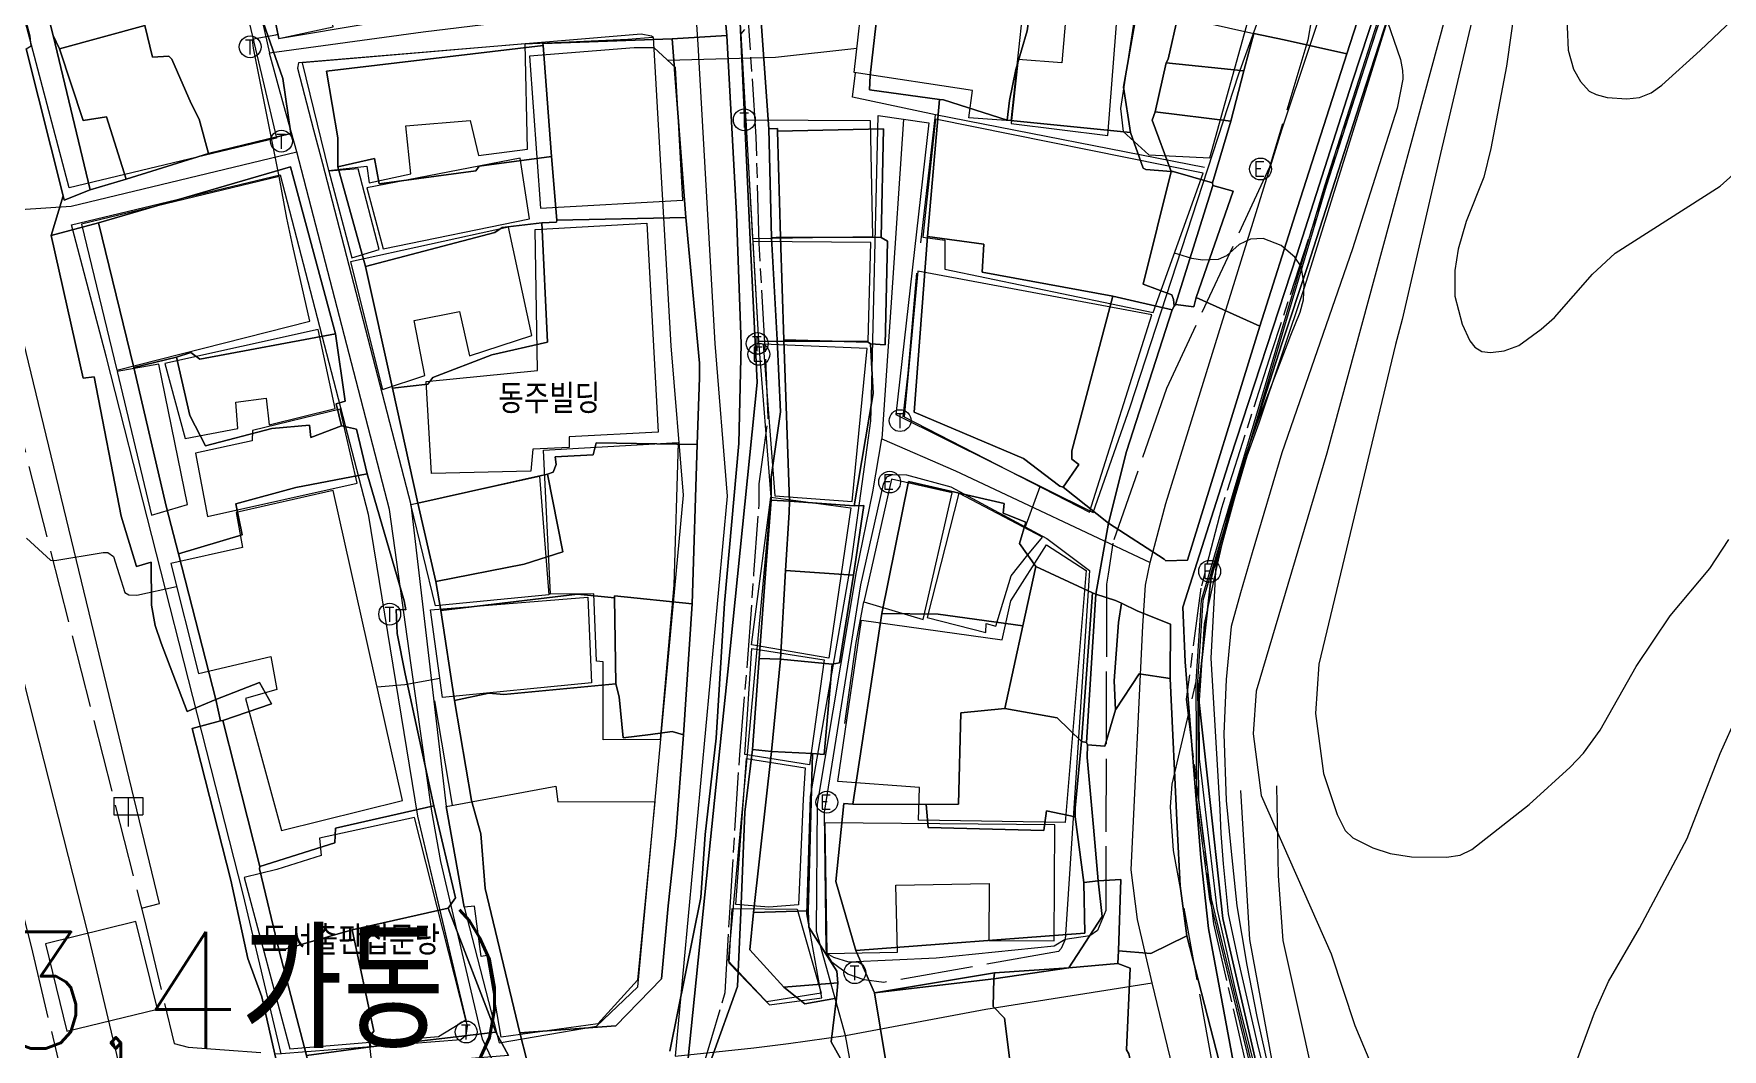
# Model space of a CAD drawing. Header units: feet. Extents: x 197796 to 199821, y 552499 to 555392.
# Drawn here: x 199165.5 to 199281.3, y 552906.6 to 552976.3 of the extents above; entities that cross this region are included whole.
import ezdxf

# ---------------------------------------------------------------- set-up
doc = ezdxf.new("R2010")
doc.units = ezdxf.units.FT
doc.header["$MEASUREMENT"] = 0
doc.linetypes.add('ANYANG2', pattern=[6, 5, -1])
doc.linetypes.add('JEON', pattern=[12, 4, -0.5, 1, -0.5, 4, -0.5, 1, -0.5])
for name, color, linetype in [('AAA001', 7, 'CONTINUOUS'), ('AAA008', 7, 'CONTINUOUS'), ('AAC001', 7, 'CONTINUOUS'), ('AD002', 7, 'CONTINUOUS'), ('AD0022', 1, 'CONTINUOUS'), ('ADA085', 1, 'CONTINUOUS'), ('AE001', 1, 'ANYANG2'), ('AE130', 42, 'CONTINUOUS'), ('AEC002', 7, 'CONTINUOUS'), ('AZ0202', 7, 'CONTINUOUS'), ('AZ0203', 7, 'CONTINUOUS'), ('AZ0801', 7, 'CONTINUOUS'), ('AZ0803', 7, 'CONTINUOUS'), ('CAA001', 7, 'CONTINUOUS'), ('CAA002', 30, 'CONTINUOUS'), ('EA0018', 7, 'JEON'), ('wipco_지적', 20, 'CONTINUOUS'), ('ZC002', 7, 'CONTINUOUS'), ('ZC252', 7, 'CONTINUOUS')]:
    doc.layers.add(name, color=color, linetype=linetype)
doc.styles.add('GHS', font='ROMANS', dxfattribs={"bigfont": 'NGSW.shx'})
doc.styles.add('NGSW', font='ROMANS.shx', dxfattribs={"bigfont": 'NGSW.shx'})

# ---------------------------------------------------------------- blocks, each defined once
blk = doc.blocks.new('AZ0203')
at = {"layer": 'AZ0203'}
blk.add_circle((0, 0), 0.75, dxfattribs=at)
at = {"layer": 'AZ0203', "style": 'GHS'}
blk.add_text('T', height=1, dxfattribs=at).set_placement((-0.36, -0.52))
blk = doc.blocks.new('AEC002')
at = {"layer": 'AEC002'}
for points in [[(-1, 2), (1, 2)], [(-1, 2), (-1, 0.8)], [(0, 2), (0, 0)], [(1, 2), (1, 0.8)], [(-1, 0.8), (1, 0.8)]]:
    blk.add_lwpolyline(points, dxfattribs=at)
blk = doc.blocks.new('AZ0202')
at = {"layer": 'AZ0202'}
blk.add_circle((0, 0), 0.75, dxfattribs=at)
at = {"layer": 'AZ0202', "style": 'GHS'}
blk.add_text('E', height=1, dxfattribs=at).set_placement((-0.5, -0.48))

msp = doc.modelspace()

# ---------------------------------------------------------------- linework, layer by layer
at = {"layer": 'AAA001', "color": 255}
for points in [[(199182.28, 552975.98), (199186.02, 552976.79), (199185.34, 552980.05), (199187.33, 552980.41), (199188.07, 552977.38), (199194.79, 552978.28), (199194.38, 552980.79), (199193.08, 552980.77), (199191.4, 552986.21), (199186.21, 552985.15), (199180.83, 552982.96), (199182.28, 552975.98)], [(199233.27, 552984.29), (199232.97, 552979.88), (199236.44, 552979.12), (199236.02, 552974.31), (199233.02, 552974.54), (199232.55, 552970.15), (199239.17, 552969.33), (199240.3, 552983.74), (199233.27, 552984.29)], [(199248.95, 552977.72), (199241.15, 552978.31), (199240.04, 552971.17), (199240.22, 552969.59), (199242, 552968), (199246.17, 552967.78), (199248.95, 552977.72)], [(199195.99, 552967.95), (199199.34, 552968.38), (199199.19, 552975.61), (199183.88, 552974.32), (199185.7, 552966.92), (199188.31, 552967.22), (199188.48, 552966.08), (199191.33, 552966.69), (199190.99, 552969.98), (199195.41, 552970.35), (199195.99, 552967.95)], [(199200.24, 552964.34), (199210, 552964.89), (199209.5, 552973.99), (199208.04, 552975.35), (199206.66, 552975.33), (199199.49, 552974.77), (199200.24, 552964.34)], [(199214.8, 552962.24), (199223.04, 552962.39), (199222.9, 552970.34), (199214.33, 552970.37), (199214.8, 552962.24)], [(199226.47, 552962.34), (199228, 552962.14), (199228, 552960.15), (199242.29, 552957.18), (199245.72, 552966.74), (199227.36, 552970.45), (199226.47, 552962.34)], [(199198.85, 552967.76), (199188.31, 552965.72), (199189.44, 552961.55), (199199.48, 552963.61), (199198.85, 552967.76)], [(199168.73, 552963.23), (199171.16, 552953.22), (199184.4, 552956.58), (199183.24, 552961.72), (199182.84, 552963.65), (199182.3, 552966.5), (199168.73, 552963.23)], [(199185.71, 552966.87), (199187.3, 552960.92), (199189.17, 552961.49), (199187.73, 552967.04), (199185.71, 552966.87)], [(199192.31, 552952.84), (199191.56, 552956.63), (199194.67, 552957.24), (199195.37, 552954.2), (199199.65, 552955.59), (199198.04, 552963.03), (199187.2, 552960.64), (199189.39, 552951.88), (199192.31, 552952.84)], [(199215.2, 552955.2), (199222.74, 552955.2), (199222.92, 552961.98), (199214.81, 552962.04), (199215.2, 552955.2)], [(199226.14, 552960), (199225.21, 552950), (199237.92, 552943.46), (199242.2, 552957), (199226.14, 552960)], [(199174.46, 552953.67), (199175.84, 552948.52), (199179.47, 552949.2), (199179.32, 552951.02), (199181.4, 552951.28), (199181.61, 552949.45), (199186.14, 552950.57), (199184.99, 552956.01), (199174.46, 552953.67)], [(199222.66, 552954.69), (199215.53, 552955), (199216.33, 552944.58), (199221.64, 552944.2), (199222.66, 552954.69)], [(199173.53, 552943.26), (199176.02, 552943.99), (199174.04, 552953.62), (199171.19, 552953.11), (199173.53, 552943.26)], [(199187.66, 552945.46), (199186.5, 552950.54), (199180.47, 552949.07), (199180.46, 552948.35), (199176.57, 552947.51), (199177.39, 552943.16), (199187.66, 552945.46)], [(199209.69, 552948.24), (199209.39, 552938.45), (199208.46, 552927.86), (199204.53, 552927.83), (199204.55, 552933.18), (199204.08, 552933.24), (199203.9, 552937.86), (199200.92, 552937.83), (199200.45, 552947.72), (199209.69, 552948.24)], [(199191.33, 552943.98), (199200.17, 552945.94), (199200.82, 552937.78), (199193.03, 552937.04), (199191.33, 552943.98)], [(199226.5, 552936.1), (199228.5, 552944.8), (199224.33, 552945.72), (199222.44, 552937.32), (199226.5, 552936.1)], [(199182.46, 552921.6), (199190.77, 552923.68), (199186, 552944.96), (199179.36, 552943.45), (199179.79, 552941.03), (199174.86, 552939.95), (199176.77, 552932.39), (199181.72, 552933.56), (199182.14, 552931.29), (199179.99, 552930.68), (199182.46, 552921.6)], [(199221.55, 552943.77), (199220.04, 552933.45), (199214.73, 552934.35), (199216.05, 552944.49), (199221.55, 552943.77)], [(199228.95, 552944.77), (199226.77, 552936.23), (199230.81, 552935.21), (199230.82, 552935.83), (199231.48, 552935.63), (199232.54, 552939.09), (199233.68, 552940.54), (199234.69, 552941.74), (199228.95, 552944.77)], [(199237.68, 552939.45), (199236.26, 552922.17), (199226.18, 552922.32), (199226.26, 552924.56), (199220.65, 552924.98), (199222.26, 552936.06), (199231.93, 552934.71), (199232.52, 552937.37), (199234.98, 552941.23), (199237.68, 552939.45)], [(199203.74, 552931.74), (199193.52, 552930.73), (199192.69, 552936.77), (199203.48, 552937.64), (199203.74, 552931.74)], [(199219.7, 552933.33), (199218.7, 552926.11), (199214.26, 552926.82), (199214.75, 552934.1), (199219.7, 552933.33)], [(199218.41, 552925.92), (199218.27, 552923.77), (199217.95, 552916.51), (199215.91, 552916.35), (199213.65, 552916.53), (199214.38, 552926.56), (199218.41, 552925.92)], [(199208.08, 552923.61), (199206.89, 552911.34), (199204.17, 552908.35), (199197.55, 552907.42), (199196.58, 552913.02), (199196.16, 552912.95), (199195.72, 552916.41), (199195.01, 552916.35), (199193.77, 552923.27), (199201.3, 552924.65), (199201.44, 552923.57), (199208.08, 552923.61)], [(199219.89, 552913.17), (199224.74, 552913.27), (199224.62, 552917.85), (199231.04, 552917.97), (199231.02, 552914.07), (199235.49, 552914.03), (199235.53, 552922), (199219.76, 552922.14), (199219.89, 552913.17)], [(199219.51, 552910.44), (199215.76, 552909.85), (199213.19, 552912.5), (199213.4, 552916.25), (199217.85, 552916.22), (199219.51, 552910.44)]]:
    msp.add_lwpolyline(points, dxfattribs=at)
at = {"layer": 'AAA008', "color": 255}
for points in [[(199222.47, 552979.94), (199230.95, 552979.29), (199231.19, 552978.57), (199233.39, 552978.39), (199232.51, 552970.34), (199229.64, 552970.54), (199229.89, 552972.41), (199221.76, 552973.64), (199222.47, 552979.94)], [(199207.54, 552963.31), (199208.31, 552948.96), (199202.21, 552948.64), (199202.2, 552947.9), (199199.71, 552947.78), (199199.58, 552946.29), (199192.75, 552946.12), (199192.4, 552952.44), (199200.04, 552953.19), (199199.87, 552962.87), (199207.54, 552963.31)], [(199183.03, 552906.62), (199193.24, 552907.46), (199195.11, 552908.61), (199191.58, 552922.5), (199185.08, 552921.08), (199185.18, 552919.9), (199182.15, 552918.93), (199179.9, 552918.39), (199183.03, 552906.62)]]:
    msp.add_lwpolyline(points, dxfattribs=at)
at = {"layer": 'AAC001', "color": 255}
for points in [[(199250.4, 552900.85), (199247.98, 552910.47), (199246.68, 552916.25), (199246.22, 552920.11), (199245.65, 552925.03), (199245.47, 552926.52), (199245.45, 552930.22), (199245.55, 552931.9), (199245.82, 552935.8), (199246.66, 552939.66), (199247.28, 552942.37), (199248.75, 552947.33), (199249.56, 552949.6), (199252.71, 552958.95), (199258.58, 552977.86), (199263.53, 552993.43), (199265.96, 553000.5), (199269.31, 553008.58), (199272.67, 553014.75), (199278.06, 553023.45), (199284.06, 553031.17)], [(199199.19, 552975.61), (199206.24, 552975.94), (199207.95, 552976.07)], [(199245.81, 552967.13), (199227.36, 552970.73), (199221.66, 552971.95), (199221.87, 552973.62)], [(199226.35, 552961.96), (199227.36, 552970.73)], [(199225.14, 552950.01), (199225.47, 552953), (199226.08, 552959.87)], [(199221.13, 552928.96), (199221.9, 552934.51), (199222.44, 552937.32)], [(199194.2, 552923.35), (199192.99, 552930.51)], [(199191.79, 552922.6), (199195.11, 552908.61)]]:
    msp.add_lwpolyline(points, dxfattribs=at)
at = {"layer": 'AD002', "color": 255}
for points in [[(199242.21, 552911.16), (199241.22, 552915.51), (199240.78, 552918.92), (199241.59, 552935.66), (199241.76, 552938.45), (199242.08, 552940.02), (199243.15, 552944.06), (199251.11, 552969.71), (199262.61, 553004.06), (199264.06, 553007.53), (199271.84, 553026.17), (199278, 553043.97), (199280.62, 553055.89), (199281.66, 553062.26), (199282.13, 553071.31), (199282.36, 553075.61), (199282.42, 553077.28), (199282.56, 553100.93), (199282.66, 553116.54)], [(199202.8, 553034.85), (199204.4, 553026.94), (199205.55, 553021.78), (199205.72, 553020.87), (199208.34, 553006.69), (199208.61, 553005.2), (199209.16, 553001.19), (199210.83, 552978.71), (199211.03, 552975.57), (199212.2, 552955.04), (199213.05, 552944.57), (199209.49, 552906.12)], [(199174.3, 553007.72), (199176.14, 552999.31), (199181.64, 552974.97)], [(199210.83, 552978.71), (199192.19, 552976.41), (199181.64, 552974.97)], [(199191.37, 552932.96), (199189.87, 552943.65), (199183.51, 552968.19), (199182.63, 552971.38), (199181.64, 552974.97)], [(199225.15, 552970.45), (199224.31, 552957.85), (199223.67, 552948.5)], [(199130.06, 552959.54), (199138.27, 552961.23), (199146.93, 552963.1), (199156.52, 552963.72), (199168.02, 552964.46), (199183.51, 552968.19)], [(199188.9, 552828.25), (199186.3, 552840.33), (199176.06, 552885.74), (199172.1, 552902.29), (199170.67, 552908.25), (199169.16, 552914.6), (199159.78, 552951.41), (199156.52, 552963.72)], [(199221.18, 552907.53), (199219.19, 552914.68), (199219.26, 552923.41), (199221.92, 552939.36), (199223.04, 552944.86), (199223.67, 552948.5)], [(199223.67, 552948.5), (199228.73, 552946.31), (199233.35, 552944.13), (199242.08, 552940.02)], [(199197.62, 552904.4), (199196.25, 552907.28), (199193.4, 552919.48), (199192.78, 552922.94), (199191.37, 552932.96)], [(199209.49, 552906.12), (199214.88, 552906.7), (199217.26, 552906.98), (199221.18, 552907.53), (199230.8, 552909.35), (199242.21, 552911.16)], [(199253.46, 552868.85), (199249.5, 552883.1), (199246.3, 552894.34), (199242.21, 552911.16)], [(199213.8, 552885.85), (199215.95, 552886.07), (199222.29, 552889.42), (199223.59, 552890.47), (199223.19, 552896.63), (199221.18, 552907.53)]]:
    msp.add_lwpolyline(points, dxfattribs=at)
at = {"layer": 'AD0022', "color": 255}
for points in [[(199165.53, 553054.79), (199171.14, 553027.8), (199190.52, 553030.16), (199190.78, 553028.76), (199171.71, 553025.41), (199172.87, 553020.14), (199173.39, 553017.8), (199177.41, 552999.61), (199182.25, 552975.98), (199207.7, 552980.27), (199206.04, 553002.61), (199205.56, 553005.23), (199205.2, 553007.14), (199203.04, 553018.88), (199202.48, 553021.91), (199202.11, 553023.91), (199199.3, 553034.29), (199197.83, 553043.07)], [(199271.79, 552828.24), (199270.62, 552830.9), (199269.96, 552832.39), (199264.17, 552845.52), (199261.23, 552854), (199258.44, 552866.73), (199249.21, 552904.52), (199246.18, 552916.9), (199245.29, 552923.72), (199245.24, 552931.84), (199245.6, 552937.43), (199246.64, 552940.93), (199254.07, 552965.87), (199261.96, 552990.41), (199266.87, 553006.44), (199275.59, 553025.65), (199279.55, 553035.12), (199281.8, 553043.26)], [(199214.25, 552976.59), (199213.99, 552976.29), (199215.2, 552955.2), (199216.05, 552944.49), (199213.11, 552912.67), (199215.95, 552909.65), (199219.55, 552910.12), (199218.53, 552915.88), (199218.78, 552923.94), (199221.61, 552940.25), (199222.41, 552946.07), (199222.91, 552949.73), (199222.93, 552950.43), (199223.41, 552970.7), (199226.89, 552970.19), (199224.63, 552950.17), (199238.18, 552943.44), (199240.7, 552950.69), (199248.16, 552973.55), (199258.35, 553001.67)]]:
    msp.add_lwpolyline(points, dxfattribs=at)
for points in [[(199170.91, 553017.35), (199174.87, 552999.02), (199176.72, 552992.03), (199180.57, 552975.72), (199181.09, 552973.51), (199182.12, 552969.14), (199167.89, 552965.72), (199162.69, 552985.34), (199155.38, 553014.3)], [(199207.16, 552976.28), (199183.62, 552974.3), (199183.57, 552973.95), (199184.67, 552969.7), (199185.27, 552967.4), (199191.33, 552943.98), (199193.77, 552923.27), (199195.01, 552916.35), (199197.4, 552907.03), (199204.09, 552908.18), (199206.92, 552910.89), (199210.05, 552944.64), (199209.21, 552954.88), (199207.99, 552976.04), (199207.86, 552976.13)], [(199182.36, 552966.63), (199188.4, 552943.32), (199191.79, 552922.6), (199195.21, 552908.19), (199195.11, 552907.54), (199194.77, 552907.24), (199182.45, 552906.28), (199179.84, 552917.23), (199170.43, 552954.18), (199168.04, 552963.18)], [(199219.85, 552913.47), (199219.74, 552922.87), (199222.23, 552938.47), (199223.77, 552945.38), (199224.01, 552945.88), (199224.41, 552946.04), (199225.37, 552946.03), (199228.4, 552945.21), (199235, 552941.65), (199237.93, 552939.47), (199236.26, 552914.12), (199235.49, 552913.68), (199227.4, 552912.84), (199221.41, 552912.58), (199220.37, 552912.89), (199219.89, 552913.17)]]:
    msp.add_lwpolyline(points, close=True, dxfattribs=at)
at = {"layer": 'ADA085', "color": 255}
for points in [[(199276.41, 552828.24), (199270.27, 552843.45), (199260.66, 552871.49), (199251.21, 552914.06), (199250.89, 552918.5), (199250.78, 552924.67)], [(199248.29, 552924.35), (199248.9, 552914.13), (199252.21, 552896.08), (199257.58, 552874.86), (199262.27, 552858.72), (199268.79, 552840.35), (199273.79, 552828.24)]]:
    msp.add_lwpolyline(points, dxfattribs=at)
at = {"layer": 'AE001', "color": 255}
for points in [[(199155.03, 552995.28), (199159.22, 552969.14), (199163.65, 552952.42), (199173.04, 552915.56), (199175.09, 552906.99), (199176.05, 552906.73), (199182.45, 552906.28)], [(199254, 552984.03), (199253.58, 552979.78), (199252.9, 552975.86), (199250.28, 552967.15), (199243.2, 552951.95), (199239.51, 552941.33), (199239.19, 552939.21)], [(199147.34, 552960.9), (199150.56, 552960.76), (199151.92, 552960.59), (199152.71, 552960.29), (199153.59, 552959.17), (199155.91, 552950.4), (199165.28, 552913.64), (199167.4, 552904.71), (199167.25, 552904.2), (199162.07, 552902.95)], [(199239.19, 552939.21), (199239.09, 552938.53), (199239.03, 552916.12), (199238.46, 552914.75), (199237.94, 552914.39), (199236.26, 552914.12)], [(199252.29, 552891.89), (199248.79, 552898.82), (199246.39, 552905.46), (199243.68, 552920.24), (199243.48, 552923.23), (199243.59, 552924.8), (199245.24, 552931.84)], [(199236.26, 552914.12), (199235.98, 552913.51), (199235.8, 552913.31), (199223.81, 552911.18), (199222.46, 552911.37), (199221.34, 552911.75), (199220.26, 552912.55), (199219.89, 552913.17)]]:
    msp.add_lwpolyline(points, dxfattribs=at)
at = {"layer": 'AE130', "color": 255}
msp.add_lwpolyline([(199173.95, 552909.35), (199172.47, 552915.37), (199166.26, 552913.84), (199167.74, 552907.83), (199173.95, 552909.35)], dxfattribs=at)
at = {"layer": 'AZ0801', "color": 255}
msp.add_lwpolyline([(199269.24, 553011.65), (199266.96, 553006.4), (199262.06, 552990.38), (199254.16, 552965.84), (199245.69, 552937.41), (199245.34, 552931.84), (199245.39, 552923.73), (199246.28, 552916.92), (199258.54, 552866.75), (199261.33, 552854.03), (199264.26, 552845.56), (199271.9, 552828.24)], dxfattribs=at)
at = {"layer": 'AZ0803', "color": 255}
msp.add_lwpolyline([(199172.86, 552916.27), (199174.09, 552916.61), (199159.39, 552977.3), (199156.97, 552996.67), (199155.71, 552996.64), (199149.76, 553020.2), (199139.32, 553063.88)], dxfattribs=at)
at = {"layer": 'CAA001', "color": 255}
for points, elevation in [([(199283.4, 553026.83), (199278.62, 553017.6), (199275.77, 553008.86), (199273.41, 552995.91), (199272.98, 552994.1), (199271.44, 552986.58), (199270.96, 552983.35), (199270.84, 552981.79), (199270.7, 552976.79), (199270.78, 552975.19), (199271.14, 552973.87), (199271.62, 552973.02), (199272.22, 552972.37), (199272.69, 552972.14), (199273.45, 552971.92), (199274.81, 552971.84), (199275.66, 552971.92), (199276.46, 552972.24), (199277.21, 552972.78), (199279.83, 552975.15), (199286.96, 552981.96)], 35), ([(199182.3, 552966.5), (199180.55, 552975.31), (199180.47, 552975.86), (199180.49, 552975.93), (199180.52, 552975.96), (199182.08, 552976.23), (199182.21, 552976.27)], 30), ([(199250.66, 552902.04), (199249.46, 552907.02), (199248.09, 552912.9), (199247.46, 552915.9), (199247.12, 552919.33), (199246.95, 552921.41), (199246.89, 552923.02), (199246.27, 552933.44), (199246.62, 552939.79), (199248.85, 552947.97), (199249.67, 552950.24), (199251.49, 552954.96), (199251.74, 552955.61), (199252.37, 552957.2), (199252.6, 552958.05), (199252.66, 552959.12), (199252.44, 552960.34), (199252.01, 552960.98), (199251.07, 552961.78), (199249.83, 552962.24), (199248.98, 552962.2), (199248.2, 552961.84), (199247.33, 552961.05), (199246.76, 552960.81), (199245.68, 552960.76), (199244.94, 552960.88), (199243.75, 552961.24)], 30)]:
    msp.add_lwpolyline(points, dxfattribs=dict(at, elevation=elevation))
at = {"layer": 'CAA002', "color": 255}
for points, elevation in [([(199266.8, 552988.36), (199262.02, 552968.08), (199259.38, 552956.7), (199258.92, 552954.98), (199253.65, 552933.03), (199253.42, 552929.64), (199253.97, 552925.52), (199254.92, 552922.72), (199255.46, 552921.62), (199256, 552921.11), (199257.37, 552920.43), (199258.56, 552920.03), (199260.03, 552919.81), (199262.43, 552919.79), (199263.36, 552919.91), (199264.17, 552920.31), (199268.1, 552923.39), (199270.91, 552925.96), (199271.82, 552926.92), (199272.96, 552928.49), (199275.45, 552932.88), (199277.78, 552936.35), (199280.5, 552939.59), (199281.8, 552941.58)], 33), ([(199265.16, 552987.9), (199254.2, 552947.52), (199249.36, 552931.18), (199249.16, 552928.24), (199249.7, 552924.02), (199254.5, 552913.15), (199256.12, 552908.23), (199257.5, 552904.96)], 32), ([(199267.19, 552978.63), (199266.54, 552974.09), (199265.47, 552968.44), (199264.98, 552966.47), (199263.78, 552963.41), (199263.23, 552961.53), (199262.99, 552960.06), (199263, 552958.3), (199263.5, 552956.36), (199264.03, 552955.23), (199264.37, 552954.78), (199264.85, 552954.5), (199265.45, 552954.43), (199266.39, 552954.55), (199267.38, 552954.91), (199268.91, 552956.03), (199269.84, 552956.83), (199272.44, 552959.8), (199273.99, 552961.24), (199281.21, 552965.85), (199284.34, 552968.66)], 34), ([(199258.15, 552977.79), (199259.26, 552974.54), (199259.4, 552973.79), (199259.42, 552973.33), (199259.42, 552973.18), (199259.03, 552971.19), (199255.96, 552961.55), (199251.12, 552947.53), (199249.09, 552940.68), (199248.28, 552937.92), (199247.64, 552935.62), (199247.29, 552931.97), (199247.15, 552928.24), (199247.29, 552923.66), (199247.63, 552920.4), (199248.03, 552916.44), (199248.72, 552912.37), (199249.4, 552908.84), (199250.54, 552903.75)], 31), ([(199208.97, 552974.49), (199216.36, 552974.71), (199221.95, 552975.32)], 29), ([(199234.51, 552945.21), (199233.48, 552942.38)], 29), ([(199164.97, 552941.67), (199166.61, 552940.18), (199166.91, 552940.15), (199170.23, 552940.7), (199170.55, 552940.7), (199170.93, 552940.42), (199171.72, 552937.95), (199171.99, 552937.79), (199172.54, 552937.76), (199175.26, 552938.36)], 28), ([(199189.02, 552931.48), (199190.92, 552931.64), (199193.34, 552932.07)], 29), ([(199282.65, 552859.21), (199276.86, 552868.85), (199274.35, 552873.59), (199273.85, 552874.8), (199273.57, 552876.08), (199273.58, 552880.3), (199272.87, 552884.51), (199271.54, 552889.64), (199270.55, 552895.41), (199269.85, 552898.23), (199269.81, 552899.39), (199270.04, 552901.51), (199270.57, 552903.62), (199272.59, 552909.1), (199273.54, 552911.24), (199275.67, 552914.91), (199278.94, 552921.07), (199281.2, 552926.89), (199283.62, 552932.3)], 32), ([(199188.47, 552907.06), (199189.14, 552901.09)], 28)]:
    msp.add_lwpolyline(points, dxfattribs=dict(at, elevation=elevation))
at = {"layer": 'EA0018', "color": 255}
for points in [[(199366.65, 553108.3), (199357.5, 553103.24), (199348.56, 553098.3), (199342, 553094.42), (199333.34, 553086.9), (199320.41, 553075.16), (199311.08, 553066.13), (199303.16, 553057.87), (199286.84, 553034.64), (199283.08, 553029.87), (199274.71, 553017.43), (199270.08, 553010.54), (199262.85, 552992.78), (199258.51, 552979.3), (199250.42, 552954.47), (199246.97, 552943.74), (199245.56, 552938.25), (199244.56, 552930.62), (199246.43, 552915.21), (199248.73, 552905.25), (199261.74, 552852.32), (199267.46, 552836.81), (199271.13, 552828.98), (199271.43, 552828.24)], [(199211.42, 552905.48), (199212.92, 552910.49), (199213.21, 552915.62), (199213.91, 552926.8), (199214.45, 552933.09), (199214.89, 552939.2), (199215.24, 552943.96), (199215.25, 552945.42), (199215.87, 552949.97), (199215.67, 552954.71), (199215.24, 552961.92), (199215.05, 552969.22), (199214.38, 552979.18)]]:
    msp.add_lwpolyline(points, dxfattribs=at)
at = {"layer": 'wipco_지적', "color": 20}
for points in [[(199210.36, 552905.76), (199211.64, 552918.32), (199212.63, 552928.14), (199213.1, 552932.5), (199215.11, 552952.37), (199214.66, 552961.68), (199213.8, 552980.06), (199213.72, 552981.46), (199211.83, 552999.32), (199210.76, 553008.89), (199206.86, 553023.71), (199202.28, 553035.7), (199200.83, 553052.01)], [(199200.83, 553052.01), (199202.28, 553035.7), (199206.86, 553023.71), (199210.76, 553008.89), (199211.83, 552999.32), (199213.72, 552981.46), (199213.8, 552980.06), (199214.66, 552961.68), (199215.11, 552952.37), (199213.1, 552932.5), (199212.63, 552928.14), (199211.64, 552918.32), (199210.36, 552905.76)], [(199200.6, 553040.89), (199202.77, 553030.1), (199204.58, 553026.1), (199209.75, 553008.68), (199211.55, 552992.67), (199213.03, 552976.19), (199209.27, 552975.96), (199200.41, 552975.64), (199200.42, 552975.51), (199185.56, 552973.74), (199186.33, 552969.16), (199186.34, 552967.17), (199188.22, 552960.33), (199190.09, 552951.97), (199191.82, 552944.08), (199193.05, 552938.7), (199193.4, 552936.71), (199194.34, 552930.54), (199195.5, 552923.67), (199196.14, 552921.39), (199196.45, 552917.64), (199198.81, 552907.71), (199199.29, 552905.84)], [(199209.12, 552906.46), (199211.25, 552917.01), (199211.53, 552921.34), (199212.29, 552927.94), (199212.87, 552937.22), (199213.85, 552948.17), (199214.02, 552955.02), (199213.7, 552963.93), (199213.03, 552976.19), (199211.55, 552992.67), (199209.75, 553008.68), (199204.58, 553026.1), (199202.77, 553030.1), (199200.6, 553040.89)], [(199280.5, 553036.01), (199278.64, 553030.43), (199278.21, 553030.65), (199276.21, 553026.26), (199273.84, 553020.14), (199274.43, 553019.98), (199274.4, 553019.82), (199273.91, 553018.59), (199273.75, 553018.59), (199269.59, 553011.72), (199266.49, 553003.58), (199263.19, 552995.04), (199259.82, 552984.77), (199255.97, 552973.05), (199252.15, 552961.14), (199247.6, 552947.22), (199244.32, 552936.94), (199244.49, 552933.19), (199245.55, 552919.74), (199246.08, 552914.89), (199247.78, 552905.76)], [(199249.33, 552905.76), (199247.06, 552915.58), (199246.05, 552924.99), (199245.37, 552931.02), (199246.25, 552938.82), (199247.9, 552944.99), (199251.15, 552955.1), (199252.88, 552960.34), (199256.89, 552972.77), (199260.35, 552983.41), (199263.53, 552993.22), (199268.27, 553004.79), (199270.79, 553011), (199274.32, 553016.05), (199275.41, 553017.89), (199275.59, 553017.84), (199278.17, 553022.49), (199282.94, 553029.14)], [(199247.78, 552905.76), (199246.08, 552914.89), (199245.55, 552919.74), (199244.49, 552933.19), (199244.32, 552936.94), (199247.6, 552947.22), (199252.15, 552961.14), (199255.97, 552973.05), (199259.82, 552984.77)], [(199260.35, 552983.41), (199256.89, 552972.77), (199252.88, 552960.34), (199251.15, 552955.1), (199247.9, 552944.99), (199246.25, 552938.82), (199245.37, 552931.02), (199246.05, 552924.99), (199247.06, 552915.58), (199249.33, 552905.76)], [(199246.82, 552905.76), (199244.6, 552914.39), (199244.15, 552917.81), (199243.94, 552921.83), (199243.46, 552932.05), (199243.48, 552935.77), (199241.23, 552936.67), (199240.12, 552937.21), (199239.71, 552937.4), (199238.35, 552937.83), (199239.22, 552942.71), (199243.04, 552940.24), (199243.15, 552940.13), (199244.65, 552940.16), (199249.6, 552956.24), (199252.2, 552964.37), (199255.58, 552974.92), (199257.93, 552982.24)], [(199257.93, 552982.24), (199255.58, 552974.92), (199251.28, 552975.9), (199249.19, 552976.33)], [(199198.04, 552906.17), (199197.17, 552907.76), (199193.91, 552916.29), (199194.41, 552916.99), (199192.91, 552923.3), (199190.94, 552932.36), (199190.41, 552935.13), (199190.33, 552936.78), (199190.99, 552936.77), (199190.88, 552937.37), (199188.34, 552946.1), (199187.62, 552949.17), (199186.57, 552949.4), (199186.22, 552950.89), (199186.83, 552951.09), (199186.16, 552955.71), (199183.07, 552967.17), (199169.9, 552963.33), (199166.65, 552962.46), (199167.47, 552965.19), (199167.55, 552964.88), (199169.34, 552965.6), (199171.8, 552966.32), (199177.46, 552968.09), (199183.1, 552969.46), (199182.55, 552973.24), (199180.33, 552979.61)], [(199215.21, 552979.71), (199215.92, 552969.78), (199216.09, 552962.3), (199216.49, 552955.29), (199216.72, 552950.36), (199216.08, 552945.86), (199216.07, 552944.29), (199215.71, 552939.55), (199215.24, 552933.43), (199214.78, 552927.17), (199214.26, 552922.86), (199213.99, 552915.99), (199213.76, 552910.9), (199212.01, 552906.01)], [(199220.82, 552905.96), (199220.19, 552907.11), (199220.55, 552910.09), (199220.65, 552911.15), (199220.57, 552911.96), (199218.65, 552914.97), (199218.6, 552916.09), (199218.91, 552926.9), (199219.72, 552926.82), (199220.25, 552933.04), (199220.77, 552933.11), (199221.72, 552939.13), (199222.43, 552943.92), (199221.77, 552943.9), (199223.08, 552951.61), (199222.89, 552955.02), (199223.9, 552954.95), (199224.05, 552962.07), (199223.62, 552962.33), (199223.77, 552969.79), (199216.5, 552969.62), (199216.51, 552969.81), (199215.92, 552969.78), (199215.21, 552979.71)], [(199223.37, 552977.86), (199222.86, 552973.44), (199222.81, 552972.45), (199227.62, 552971.8), (199226.79, 552962.39), (199225.89, 552950.32), (199233.39, 552947.14), (199235.88, 552945.26), (199236.12, 552945.19), (199239.22, 552942.71), (199238.35, 552937.83), (199238.13, 552937.93), (199234.23, 552939.73), (199233.11, 552941.32), (199233.54, 552942.77), (199232, 552943.4), (199232.07, 552944.07), (199225.5, 552945.56), (199223.66, 552936.5), (199221.67, 552923.43), (199221.06, 552923.47), (199220.51, 552918.1), (199221.89, 552913.37), (199223.17, 552910.46), (199223.95, 552905.76)], [(199243.98, 552977.5), (199243.33, 552974.57), (199243.18, 552974.32), (199242.42, 552970.94), (199242.22, 552970.38), (199243.52, 552966.84), (199241.79, 552966.99), (199241.61, 552967.08), (199240.74, 552969.53), (199240.25, 552972.65), (199241.03, 552977.05)], [(199199.29, 552905.84), (199198.81, 552907.71), (199205.4, 552908.21), (199208.55, 552911.43), (199209.01, 552916.44), (199209.53, 552921.26), (199210.05, 552928.17), (199210.66, 552937.18), (199211, 552948.1), (199211.16, 552952.71), (199211.15, 552953.69), (199210.22, 552963.7), (199209.27, 552975.96), (199213.03, 552976.19), (199213.7, 552963.93), (199213.7, 552963.93), (199214.02, 552955.02), (199213.85, 552948.17), (199212.87, 552937.22), (199212.29, 552927.94), (199211.53, 552921.34), (199211.25, 552917.01), (199209.12, 552906.46)], [(199164.94, 552975.26), (199167.47, 552965.19), (199166.65, 552962.46), (199168.86, 552952.67), (199169.6, 552952.75), (199171.45, 552943.2), (199172.52, 552939.73), (199173.52, 552940.03), (199173.54, 552937.07), (199173.8, 552935.69), (199174.2, 552934.47), (199175.99, 552929.78), (199177.95, 552930.61), (199178.28, 552929.14), (199176.33, 552928.62), (199178.98, 552918.21), (199180.16, 552912.82), (199181.11, 552910.2), (199182.12, 552905.76), (199161.57, 552905.84)]]:
    msp.add_lwpolyline(points, dxfattribs=at)
for points in [[(199163.49, 552988.99), (199166.78, 552976.19), (199169.34, 552965.6), (199167.55, 552964.88), (199167.47, 552965.19), (199164.94, 552975.26), (199165.29, 552975.48), (199165.21, 552976.14), (199161.85, 552988.69), (199160.71, 552995.19), (199161.93, 552995.4), (199163.49, 552988.99)], [(199168.25, 552988.76), (199169.65, 552982.91), (199171.83, 552983.9), (199173.05, 552977.84), (199173.08, 552976.88), (199167.23, 552975.26), (199166.78, 552976.19), (199163.49, 552988.99), (199164.38, 552989.28), (199164.62, 552988.41), (199168.25, 552988.76)], [(199234.03, 552979.34), (199234.25, 552984.16), (199241.32, 552983.98), (199241.7, 552981.06), (199241.45, 552978.71), (199241.03, 552977.05), (199240.25, 552972.65), (199240.74, 552969.53), (199232.26, 552970.38), (199232.42, 552971.73), (199232.86, 552973.86), (199233.64, 552976.5), (199234.03, 552979.34)], [(199180.33, 552979.61), (199182.55, 552973.24), (199183.1, 552969.46), (199177.46, 552968.09), (199176.82, 552970.45), (199176.26, 552971.52), (199174.93, 552974.56), (199174.72, 552974.77), (199173.61, 552974.71), (199173.08, 552976.88), (199173.05, 552977.84), (199180.33, 552979.61)], [(199234.03, 552979.34), (199233.64, 552976.5), (199232.86, 552973.86), (199232.42, 552971.73), (199232.26, 552970.38), (199227.89, 552971.77), (199227.62, 552971.8), (199222.81, 552972.45), (199222.86, 552973.44), (199223.37, 552977.86), (199223.41, 552980.08), (199234.03, 552979.34)], [(199167.23, 552975.26), (199173.08, 552976.88), (199173.61, 552974.71), (199174.72, 552974.77), (199174.93, 552974.56), (199176.26, 552971.52), (199176.82, 552970.45), (199177.46, 552968.09), (199171.8, 552966.32), (199170.45, 552970.61), (199168.86, 552970.36), (199167.23, 552975.26)], [(199249.19, 552976.33), (199248.51, 552973.77), (199243.18, 552974.32), (199243.33, 552974.57), (199243.98, 552977.5), (199249.19, 552976.33)], [(199166.78, 552976.19), (199167.23, 552975.26), (199168.86, 552970.36), (199170.45, 552970.61), (199171.8, 552966.32), (199169.34, 552965.6), (199166.78, 552976.19)], [(199209.27, 552975.96), (199210.22, 552963.7), (199201.35, 552963.51), (199200.99, 552967.88), (199200.42, 552975.51), (199200.41, 552975.64), (199209.27, 552975.96)], [(199245.25, 552958.19), (199247.77, 552965.49), (199246.39, 552965.89), (199246.37, 552966.07), (199247.63, 552970.3), (199248.51, 552973.77), (199249.19, 552976.33), (199251.28, 552975.9), (199255.58, 552974.92), (199252.2, 552964.37), (199249.6, 552956.24), (199245.25, 552958.19)], [(199200.42, 552975.51), (199200.99, 552967.88), (199196.04, 552967.22), (199195.8, 552966.9), (199189.16, 552966), (199188.84, 552967.74), (199186.34, 552967.17), (199186.33, 552969.16), (199185.56, 552973.74), (199200.42, 552975.51)], [(199248.51, 552973.77), (199247.63, 552970.3), (199242.42, 552970.94), (199243.18, 552974.32), (199248.51, 552973.77)], [(199232.26, 552970.38), (199240.74, 552969.53), (199241.61, 552967.08), (199241.79, 552966.99), (199243.52, 552966.84), (199241.61, 552959.12), (199243.56, 552958.39), (199243.69, 552958.07), (199243.72, 552957.61), (199243.59, 552957.35), (199239.53, 552958.29), (199230.56, 552959.93), (199230.67, 552961.86), (199226.79, 552962.39), (199227.62, 552971.8), (199227.89, 552971.77), (199232.26, 552970.38)], [(199247.63, 552970.3), (199246.37, 552966.07), (199243.67, 552966.85), (199243.52, 552966.84), (199242.22, 552970.38), (199242.42, 552970.94), (199247.63, 552970.3)], [(199216.5, 552969.62), (199216.72, 552962.35), (199216.09, 552962.3), (199215.92, 552969.78), (199216.51, 552969.81), (199216.5, 552969.62)], [(199216.72, 552962.35), (199216.5, 552969.62), (199223.77, 552969.79), (199223.62, 552962.33), (199216.72, 552962.35)], [(199200.99, 552967.88), (199201.35, 552963.51), (199201.33, 552963.37), (199200.32, 552963.32), (199197.6, 552963), (199197.11, 552962.66), (199188.22, 552960.33), (199186.34, 552967.17), (199188.84, 552967.74), (199189.16, 552966), (199195.8, 552966.9), (199196.04, 552967.22), (199200.99, 552967.88)], [(199186.16, 552955.71), (199176.85, 552953.97), (199176.23, 552954.42), (199175.25, 552954.11), (199172.32, 552953.39), (199169.9, 552963.33), (199183.07, 552967.17), (199186.16, 552955.71)], [(199243.52, 552966.84), (199243.67, 552966.85), (199246.37, 552966.07), (199246.39, 552965.89), (199243.83, 552957.71), (199243.72, 552957.61), (199243.69, 552958.07), (199243.56, 552958.39), (199241.61, 552959.12), (199243.52, 552966.84)], [(199247.77, 552965.49), (199245.25, 552958.19), (199245.09, 552957.56), (199243.83, 552957.71), (199246.39, 552965.89), (199247.77, 552965.49)], [(199169.9, 552963.33), (199172.32, 552953.39), (199174.54, 552943.88), (199175.39, 552940.6), (199177.95, 552930.61), (199175.99, 552929.78), (199174.2, 552934.47), (199173.8, 552935.69), (199173.54, 552937.07), (199173.52, 552940.03), (199172.52, 552939.73), (199171.45, 552943.2), (199169.6, 552952.75), (199168.86, 552952.67), (199166.65, 552962.46), (199169.9, 552963.33)], [(199200.32, 552963.32), (199200.71, 552955.13), (199196.89, 552954.27), (199192.84, 552952.72), (199192.51, 552952.25), (199190.09, 552951.97), (199188.22, 552960.33), (199197.11, 552962.66), (199197.6, 552963), (199200.32, 552963.32)], [(199210.22, 552963.7), (199211.15, 552953.69), (199211.16, 552952.71), (199211, 552948.1), (199204.05, 552948.23), (199203.85, 552947.4), (199201.24, 552947.26), (199201.32, 552946.74), (199201.1, 552946.22), (199200.72, 552946.08), (199191.82, 552944.08), (199190.09, 552951.97), (199192.51, 552952.25), (199192.84, 552952.72), (199196.89, 552954.27), (199200.71, 552955.13), (199200.32, 552963.32), (199201.33, 552963.37), (199201.35, 552963.51), (199210.22, 552963.7)], [(199216.95, 552955.29), (199217.33, 552944.23), (199216.07, 552944.29), (199216.08, 552945.86), (199216.72, 552950.36), (199216.49, 552955.29), (199216.09, 552962.3), (199216.72, 552962.35), (199216.95, 552955.29)], [(199223.62, 552962.33), (199224.05, 552962.07), (199223.9, 552954.95), (199222.89, 552955.02), (199222.74, 552955.14), (199216.95, 552955.29), (199216.72, 552962.35), (199223.62, 552962.33)], [(199226.79, 552962.39), (199230.67, 552961.86), (199230.56, 552959.93), (199239.53, 552958.29), (199236.71, 552947.67), (199236.7, 552947.11), (199237.19, 552946.73), (199236.12, 552945.19), (199235.88, 552945.26), (199233.39, 552947.14), (199225.89, 552950.32), (199226.79, 552962.39)], [(199239.53, 552958.29), (199243.59, 552957.35), (199240.47, 552947.63), (199239.22, 552942.71), (199236.12, 552945.19), (199237.19, 552946.73), (199236.7, 552947.11), (199236.71, 552947.67), (199239.53, 552958.29)], [(199243.72, 552957.61), (199243.83, 552957.71), (199245.09, 552957.56), (199245.25, 552958.19), (199249.6, 552956.24), (199244.65, 552940.16), (199243.15, 552940.13), (199243.04, 552940.24), (199239.22, 552942.71), (199240.47, 552947.63), (199243.59, 552957.35), (199243.72, 552957.61)], [(199175.25, 552954.11), (199176.23, 552954.42), (199176.85, 552953.97), (199186.16, 552955.71), (199186.83, 552951.09), (199186.22, 552950.89), (199186.57, 552949.4), (199184.47, 552948.58), (199184.38, 552949.43), (199181.8, 552949.21), (199177.25, 552948.01), (199176.17, 552950.11), (199175.25, 552954.11)], [(199216.95, 552955.29), (199222.74, 552955.14), (199222.89, 552955.02), (199223.08, 552951.61), (199221.77, 552943.9), (199217.33, 552944.23), (199216.95, 552955.29)], [(199172.32, 552953.39), (199175.25, 552954.11), (199176.17, 552950.11), (199177.25, 552948.01), (199181.8, 552949.21), (199184.38, 552949.43), (199184.47, 552948.58), (199186.57, 552949.4), (199187.62, 552949.17), (199188.34, 552946.1), (199183.44, 552945.15), (199179.34, 552944.03), (199179.77, 552941.9), (199175.39, 552940.6), (199174.54, 552943.88), (199172.32, 552953.39)], [(199211, 552948.1), (199210.66, 552937.18), (199205.32, 552937.72), (199205.31, 552937.59), (199202.79, 552937.84), (199193.4, 552936.71), (199193.05, 552938.7), (199199.12, 552939.9), (199201.78, 552940.74), (199200.72, 552946.08), (199201.1, 552946.22), (199201.32, 552946.74), (199201.24, 552947.26), (199203.85, 552947.4), (199204.05, 552948.23), (199211, 552948.1)], [(199175.39, 552940.6), (199179.77, 552941.9), (199179.34, 552944.03), (199183.44, 552945.15), (199188.34, 552946.1), (199190.88, 552937.37), (199190.99, 552936.77), (199190.33, 552936.78), (199190.41, 552935.13), (199190.94, 552932.36), (199192.91, 552923.3), (199186.16, 552921.76), (199186.13, 552920.77), (199180.97, 552919.15), (199178.44, 552929.16), (199181.77, 552930.3), (199180.95, 552931.78), (199177.95, 552930.61), (199175.39, 552940.6)], [(199191.82, 552944.08), (199200.72, 552946.08), (199201.78, 552940.74), (199199.12, 552939.9), (199193.05, 552938.7), (199191.82, 552944.08)], [(199223.66, 552936.5), (199225.5, 552945.56), (199232.07, 552944.07), (199232, 552943.4), (199233.54, 552942.77), (199233.11, 552941.32), (199234.23, 552939.73), (199233.35, 552935.67), (199227.54, 552936.47), (199223.66, 552936.5)], [(199217.33, 552944.23), (199217.31, 552943.44), (199217.05, 552939.47), (199216.71, 552933.37), (199215.24, 552933.43), (199215.71, 552939.55), (199216.07, 552944.29), (199217.33, 552944.23)], [(199217.33, 552944.23), (199221.77, 552943.9), (199222.43, 552943.92), (199221.72, 552939.13), (199217.05, 552939.47), (199217.31, 552943.44), (199217.33, 552944.23)], [(199234.23, 552939.73), (199238.13, 552937.93), (199237.36, 552927.72), (199235.7, 552929.34), (199232.1, 552929.98), (199233.35, 552935.67), (199234.23, 552939.73)], [(199221.72, 552939.13), (199220.77, 552933.11), (199220.25, 552933.04), (199216.71, 552933.37), (199217.05, 552939.47), (199221.72, 552939.13)], [(199205.31, 552937.59), (199205.4, 552931.69), (199197.72, 552930.94), (199196.69, 552931.04), (199194.34, 552930.54), (199193.4, 552936.71), (199202.79, 552937.84), (199205.31, 552937.59)], [(199205.32, 552937.72), (199210.66, 552937.18), (199210.05, 552928.17), (199209.27, 552928.4), (199207.78, 552928.2), (199205.92, 552927.98), (199205.65, 552930.78), (199205.4, 552931.69), (199205.31, 552937.59), (199205.32, 552937.72)], [(199238.35, 552937.83), (199237.72, 552927.66), (199237.36, 552927.72), (199238.13, 552937.93), (199238.35, 552937.83)], [(199240.12, 552937.21), (199239.9, 552935.9), (199239.61, 552931.88), (199239.7, 552929.9), (199238.98, 552927.4), (199237.79, 552927.5), (199237.72, 552927.66), (199238.35, 552937.83), (199239.71, 552937.4), (199240.12, 552937.21)], [(199233.35, 552935.67), (199232.1, 552929.98), (199229.08, 552929.69), (199228.92, 552923.42), (199226.71, 552923.39), (199221.67, 552923.43), (199223.66, 552936.5), (199227.54, 552936.47), (199233.35, 552935.67)], [(199243.46, 552932.05), (199241.34, 552932.36), (199239.7, 552929.9), (199239.61, 552931.88), (199239.9, 552935.9), (199240.12, 552937.21), (199241.23, 552936.67), (199243.48, 552935.77), (199243.46, 552932.05)], [(199216.71, 552933.37), (199216.1, 552927.03), (199214.78, 552927.17), (199215.24, 552933.43), (199216.71, 552933.37)], [(199220.25, 552933.04), (199219.72, 552926.82), (199218.91, 552926.9), (199216.1, 552927.03), (199216.71, 552933.37), (199220.25, 552933.04)], [(199178.44, 552929.16), (199178.28, 552929.14), (199177.95, 552930.61), (199180.95, 552931.78), (199181.77, 552930.3), (199178.44, 552929.16)], [(199205.4, 552931.69), (199205.65, 552930.78), (199205.92, 552927.98), (199207.78, 552928.2), (199209.27, 552928.4), (199210.05, 552928.17), (199209.53, 552921.26), (199209.01, 552916.44), (199208.55, 552911.43), (199205.4, 552908.21), (199198.81, 552907.71), (199196.45, 552917.64), (199196.14, 552921.39), (199195.5, 552923.67), (199194.34, 552930.54), (199196.69, 552931.04), (199197.72, 552930.94), (199205.4, 552931.69)], [(199243.46, 552932.05), (199243.94, 552921.83), (199244.15, 552917.81), (199244.6, 552914.39), (199242.14, 552913.16), (199239.9, 552913.34), (199240.08, 552918.24), (199238.52, 552918.16), (199238.2, 552921.85), (199237.75, 552926.62), (199237.79, 552927.5), (199238.98, 552927.4), (199239.7, 552929.9), (199241.34, 552932.36), (199243.46, 552932.05)], [(199237.36, 552927.72), (199236.94, 552923.15), (199236.94, 552922.55), (199234.98, 552922.97), (199234.78, 552921.6), (199226.85, 552921.82), (199226.71, 552923.39), (199228.92, 552923.42), (199229.08, 552929.69), (199232.1, 552929.98), (199235.7, 552929.34), (199237.36, 552927.72)], [(199178.28, 552929.14), (199178.44, 552929.16), (199180.97, 552919.15), (199180.96, 552918.97), (199182.31, 552913.35), (199184.19, 552906.16), (199184.63, 552904.29), (199182.36, 552903.8), (199182.12, 552905.76), (199181.11, 552910.2), (199180.16, 552912.82), (199178.98, 552918.21), (199176.33, 552928.62), (199178.28, 552929.14)], [(199216.1, 552927.03), (199214.86, 552915.99), (199214.61, 552913.41), (199216.95, 552910.85), (199218.39, 552909.72), (199220.55, 552910.09), (199220.19, 552907.11), (199220.82, 552905.96), (199220.81, 552905.76), (199220.78, 552904.26), (199220.75, 552903.69), (199216.91, 552903.31), (199212.02, 552902.88), (199212.01, 552905.76), (199212.01, 552906.01), (199213.76, 552910.9), (199213.99, 552915.99), (199214.26, 552922.86), (199214.78, 552927.17), (199216.1, 552927.03)], [(199216.1, 552927.03), (199218.91, 552926.9), (199218.6, 552916.09), (199214.86, 552915.99), (199216.1, 552927.03)], [(199237.72, 552927.66), (199237.79, 552927.5), (199237.75, 552926.62), (199238.2, 552921.85), (199238.52, 552918.16), (199237.54, 552918.04), (199236.94, 552922.55), (199236.94, 552923.15), (199237.36, 552927.72), (199237.72, 552927.66)], [(199221.67, 552923.43), (199226.71, 552923.39), (199226.85, 552921.82), (199234.78, 552921.6), (199234.98, 552922.97), (199236.94, 552922.55), (199237.54, 552918.04), (199237.61, 552914.57), (199221.89, 552913.37), (199220.51, 552918.1), (199221.06, 552923.47), (199221.67, 552923.43)], [(199192.91, 552923.3), (199194.41, 552916.99), (199193.91, 552916.29), (199187.32, 552914.8), (199182.31, 552913.35), (199180.96, 552918.97), (199180.97, 552919.15), (199186.13, 552920.77), (199186.16, 552921.76), (199192.91, 552923.3)], [(199238.52, 552918.16), (199238.8, 552915.7), (199236.49, 552912.18), (199231.39, 552911.83), (199223.17, 552910.46), (199221.89, 552913.37), (199237.61, 552914.57), (199237.54, 552918.04), (199238.52, 552918.16)], [(199238.52, 552918.16), (199240.08, 552918.24), (199239.9, 552913.34), (199239.86, 552912.47), (199236.49, 552912.18), (199238.8, 552915.7), (199238.52, 552918.16)], [(199193.91, 552916.29), (199197.17, 552907.76), (199188.59, 552906.77), (199188.43, 552907.35), (199188.81, 552907.84), (199187.32, 552914.8), (199193.91, 552916.29)], [(199218.6, 552916.09), (199218.65, 552914.97), (199220.57, 552911.96), (199220.65, 552911.15), (199216.95, 552910.85), (199214.61, 552913.41), (199214.86, 552915.99), (199218.6, 552916.09)], [(199182.31, 552913.35), (199187.32, 552914.8), (199188.81, 552907.84), (199188.43, 552907.35), (199188.59, 552906.77), (199184.19, 552906.16), (199182.31, 552913.35)], [(199244.6, 552914.39), (199246.82, 552905.76), (199246.76, 552903.53), (199243.31, 552902.77), (199241.4, 552902.44), (199240.73, 552905.76), (199240.62, 552906.29), (199240.45, 552906.56), (199240.72, 552912.16), (199239.86, 552912.47), (199239.9, 552913.34), (199242.14, 552913.16), (199244.6, 552914.39)], [(199231.39, 552911.83), (199231.36, 552911.42), (199223.17, 552910.46), (199231.39, 552911.83)], [(199236.49, 552912.18), (199239.86, 552912.47), (199240.72, 552912.16), (199240.45, 552906.56), (199240.62, 552906.29), (199240.73, 552905.76), (199241.4, 552902.44), (199236.87, 552904.98), (199235.4, 552904.93), (199235.19, 552905.76), (199232.49, 552905.46), (199232.08, 552908.73), (199231.3, 552909.53), (199231.36, 552911.42), (199236.49, 552912.18)], [(199231.39, 552911.83), (199236.49, 552912.18), (199231.36, 552911.42), (199231.39, 552911.83)], [(199216.95, 552910.85), (199220.65, 552911.15), (199220.55, 552910.09), (199218.39, 552909.72), (199216.95, 552910.85)], [(199231.3, 552909.53), (199232.08, 552908.73), (199232.49, 552905.46), (199235.19, 552905.76), (199235.4, 552904.93), (199231.95, 552904.59), (199223.85, 552903.94), (199223.95, 552905.76), (199223.17, 552910.46), (199231.36, 552911.42), (199231.3, 552909.53)], [(199198.04, 552906.17), (199192.96, 552905.76), (199189.08, 552905.24), (199184.63, 552904.29), (199184.19, 552906.16), (199188.59, 552906.77), (199197.17, 552907.76), (199198.04, 552906.17)]]:
    msp.add_lwpolyline(points, close=True, dxfattribs=at)

# ---------------------------------------------------------------- block references
at = {"layer": 'AEC002', "color": 255}
msp.add_blockref('AEC002', (199171.95, 552921.88), dxfattribs=at)
at = {"layer": 'AZ0202', "color": 255}
for p in [(199249.66, 552967.02), (199215.23, 552954.3), (199224.2, 552945.53), (199246.17, 552939.4), (199219.89, 552923.55)]:
    msp.add_blockref('AZ0202', p, dxfattribs=at)
at = {"layer": 'AZ0203', "color": 255}
for p in [(199180.31, 552975.41), (199214.23, 552970.4), (199182.46, 552968.93), (199215.11, 552955.04), (199224.92, 552949.75), (199189.89, 552936.46), (199221.81, 552911.85), (199195.14, 552907.78)]:
    msp.add_blockref('AZ0203', p, dxfattribs=at)

# ---------------------------------------------------------------- texts
at = {"layer": 'ZC002', "style": 'NGSW'}
for s, p in [('동주빌딩', (199197.35, 552950.25)), ('도서출판집문당', (199181.11, 552913.07))]:
    msp.add_text(s, height=2, rotation=359.99, dxfattribs=at).set_placement(p)
at = {"layer": 'ZC252', "style": 'NGSW'}
msp.add_text('(종로1,2,3,4가동)', height=8, dxfattribs=at).set_placement((199123.17, 552906.65))

doc.saveas('drawing.dxf')
